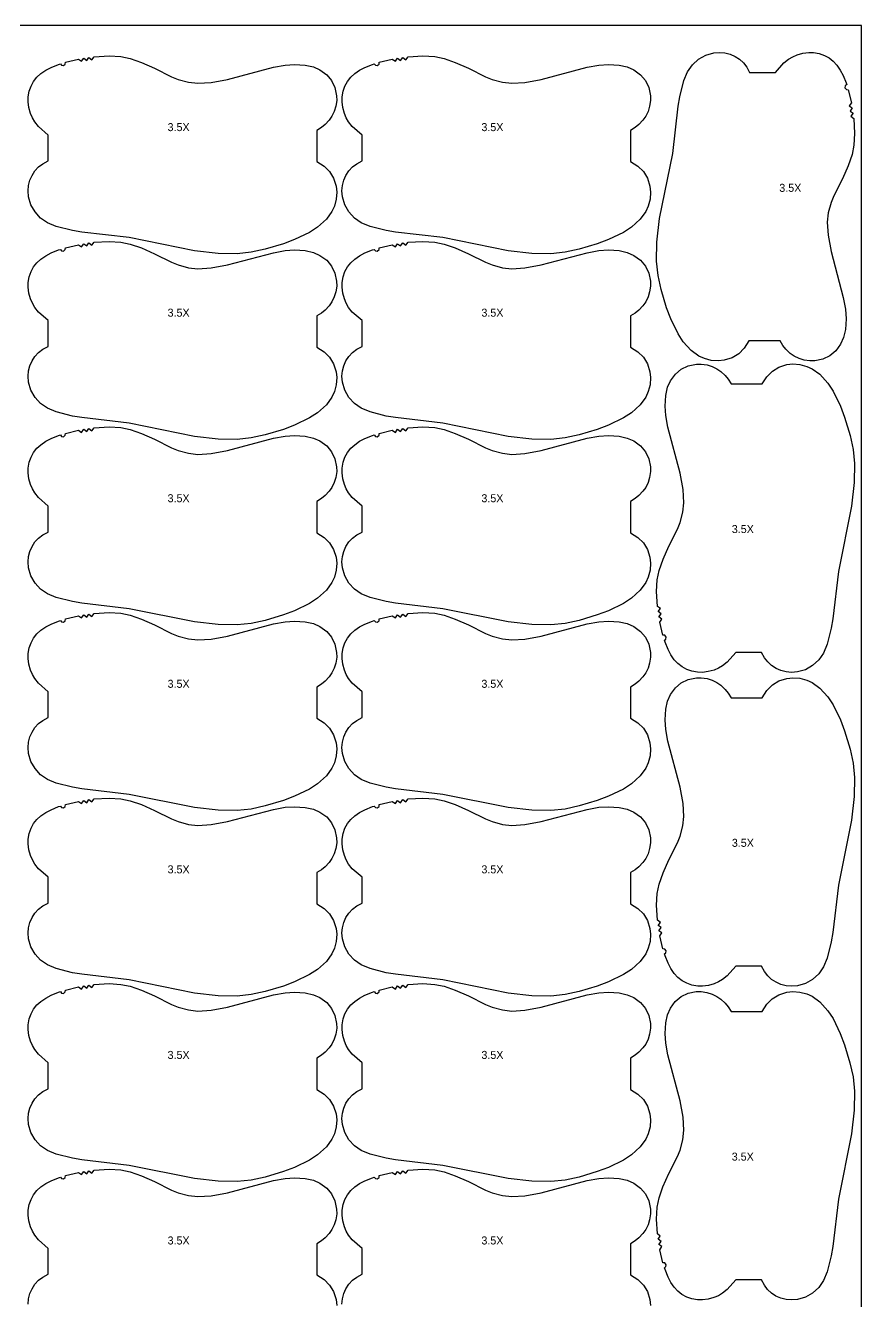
# Model space of a CAD drawing. Extents: x 0 to 1100, y -23 to 2000.
# Drawn here: x 473 to 1100, y 1043 to 2000 of the extents above; entities that cross this region are included whole.
import ezdxf

# ---------------------------------------------------------------- set-up
doc = ezdxf.new("R2010")
doc.units = 0
for name, color, linetype in [('BORDER', 7, 'CONTINUOUS'), ('SIZE_3_5', 9, 'CONTINUOUS'), ('TEXT_LABELS', 7, 'CONTINUOUS')]:
    doc.layers.add(name, color=color, linetype=linetype)

msp = doc.modelspace()

# ---------------------------------------------------------------- linework, layer by layer
at = {"layer": 'BORDER', "color": 7, "linetype": 'CONTINUOUS'}
msp.add_lwpolyline([(0, 0), (1100, 0), (1100, 2000), (0, 2000)], close=True, dxfattribs=at)
at = {"layer": 'SIZE_3_5', "color": 9, "linetype": 'CONTINUOUS'}
for points in [[(499.5707, 1971.3028), (500.4447, 1970.1963), (501.8316, 1969.9415), (503.2931, 1971.073), (503.3937, 1972.4794), (513.1159, 1974.8055), (515.4285, 1973.1986), (517.0551, 1975.4983), (519.3214, 1973.8209), (521.0129, 1976.0783), (523.2471, 1974.3543), (524.9815, 1976.5782), (536.0671, 1977.2432), (544.969, 1976.7342), (551.9532, 1975.3028), (560.3694, 1972.3473), (570.1773, 1968.0601), (582.8936, 1961.5769), (587.8657, 1959.5984), (595.6124, 1957.5088), (602.6981, 1956.7103), (612.4793, 1957.3544), (624.7653, 1959.5901), (659.2449, 1968.7867), (668.0288, 1970.3351), (675.1456, 1970.8172), (683.1557, 1970.3208), (689.235, 1968.9341), (694.1348, 1966.8001), (699.1788, 1963.1428), (702.8828, 1958.6999), (705.3911, 1953.4881), (706.6332, 1947.3841), (706.665, 1943.8176), (706.0353, 1939.4046), (704.8366, 1935.5789), (703.0544, 1931.9864), (701.0345, 1929.0457), (698.0119, 1925.7712), (695.2482, 1923.5156), (691.7095, 1921.3396), (691.7095, 1897.9894), (697.1851, 1894.4754), (701.3042, 1890.4218), (704.3496, 1885.4982), (706.2618, 1879.5699), (706.7089, 1875.1381), (706.2948, 1869.8081), (704.9319, 1864.6362), (703.1145, 1860.5647), (698.9628, 1854.7867), (692.3376, 1848.8261), (686.391, 1844.89), (675.1373, 1839.4752), (666.8032, 1836.3013), (653.1366, 1832.1891), (642.6729, 1829.9343), (632.0326, 1828.82), (617.7646, 1829.0585), (600.038, 1831.0468), (551.0651, 1840.9262), (515.6261, 1845.1015), (508.5863, 1846.2705), (496.4897, 1849.3705), (489.9142, 1852.109), (484.7958, 1855.6696), (480.5687, 1860.2501), (477.4771, 1865.661), (475.7677, 1871.6506), (475.434, 1876.0959), (475.7784, 1880.0914), (476.7523, 1883.9823), (478.3528, 1887.6585), (480.555, 1891.0099), (483.2929, 1893.9388), (486.4782, 1896.3764), (490.434, 1898.4868), (490.434, 1917.8706), (483.1806, 1924.2925), (480.4175, 1927.7874), (478.616, 1930.8609), (477.2116, 1934.1419), (476.0122, 1938.437), (475.4619, 1942.8594), (475.5231, 1946.4258), (476.2761, 1950.8147), (477.6088, 1954.5978), (479.5314, 1958.1211), (482.0018, 1961.2786), (484.9584, 1963.9812), (488.6479, 1966.492), (492.5913, 1968.5735), (498.2176, 1970.8432)], [(734.7877, 1971.3028), (735.6617, 1970.1963), (737.0486, 1969.9415), (738.5101, 1971.073), (738.6107, 1972.4794), (748.3329, 1974.8055), (750.6455, 1973.1986), (752.2721, 1975.4983), (754.5384, 1973.8209), (756.2299, 1976.0783), (758.4641, 1974.3543), (760.1985, 1976.5782), (771.2841, 1977.2432), (780.186, 1976.7342), (787.1702, 1975.3028), (795.5864, 1972.3473), (805.3943, 1968.0601), (818.1106, 1961.5769), (823.0827, 1959.5984), (830.8294, 1957.5088), (837.9151, 1956.7103), (847.6963, 1957.3544), (859.9823, 1959.5901), (894.4619, 1968.7867), (903.2458, 1970.3351), (910.3626, 1970.8172), (918.3727, 1970.3208), (924.452, 1968.9341), (929.3518, 1966.8001), (934.3958, 1963.1428), (938.0998, 1958.6999), (940.6081, 1953.4881), (941.8502, 1947.3841), (941.882, 1943.8176), (941.2523, 1939.4046), (940.0536, 1935.5789), (938.2714, 1931.9864), (936.2515, 1929.0457), (933.2289, 1925.7712), (930.4652, 1923.5156), (926.9265, 1921.3396), (926.9265, 1897.9894), (932.4021, 1894.4754), (936.5212, 1890.4218), (939.5666, 1885.4982), (941.4788, 1879.5699), (941.9259, 1875.1381), (941.5118, 1869.8081), (940.1489, 1864.6362), (938.3315, 1860.5647), (934.1798, 1854.7867), (927.5546, 1848.8261), (921.608, 1844.89), (910.3543, 1839.4752), (902.0202, 1836.3013), (888.3536, 1832.1891), (877.8899, 1829.9343), (867.2496, 1828.82), (852.9816, 1829.0585), (835.255, 1831.0468), (786.2821, 1840.9262), (750.8431, 1845.1015), (743.8033, 1846.2705), (731.7067, 1849.3705), (725.1312, 1852.109), (720.0128, 1855.6696), (715.7857, 1860.2501), (712.6941, 1865.661), (710.9847, 1871.6506), (710.651, 1876.0959), (710.9954, 1880.0914), (711.9693, 1883.9823), (713.5698, 1887.6585), (715.772, 1891.0099), (718.5099, 1893.9388), (721.6952, 1896.3764), (725.651, 1898.4868), (725.651, 1917.8706), (718.3976, 1924.2925), (715.6345, 1927.7874), (713.833, 1930.8609), (712.4286, 1934.1419), (711.2292, 1938.437), (710.6789, 1942.8594), (710.7401, 1946.4258), (711.4931, 1950.8147), (712.8258, 1954.5978), (714.7484, 1958.1211), (717.2188, 1961.2786), (720.1754, 1963.9812), (723.8649, 1966.492), (727.8083, 1968.5735), (733.4346, 1970.8432)], [(1088.9068, 1955.6522), (1087.8003, 1954.7782), (1087.5455, 1953.3913), (1088.677, 1951.9298), (1090.0834, 1951.8292), (1092.4095, 1942.107), (1090.8026, 1939.7944), (1093.1023, 1938.1678), (1091.4249, 1935.9015), (1093.6823, 1934.21), (1091.9583, 1931.9758), (1094.1822, 1930.2414), (1094.8472, 1919.1558), (1094.3382, 1910.2539), (1092.9068, 1903.2697), (1089.9513, 1894.8535), (1085.6641, 1885.0456), (1079.1809, 1872.3293), (1077.2024, 1867.3572), (1075.1128, 1859.6105), (1074.3143, 1852.5248), (1074.9584, 1842.7436), (1077.1941, 1830.4576), (1086.3907, 1795.978), (1087.9391, 1787.1941), (1088.4212, 1780.0773), (1087.9248, 1772.0672), (1086.5381, 1765.9879), (1084.4041, 1761.0881), (1080.7468, 1756.0441), (1076.3039, 1752.3401), (1071.0921, 1749.8318), (1064.9881, 1748.5897), (1061.4216, 1748.5579), (1057.0086, 1749.1876), (1053.1829, 1750.3863), (1049.5904, 1752.1685), (1046.6497, 1754.1884), (1043.3752, 1757.211), (1041.1196, 1759.9747), (1038.9436, 1763.5134), (1015.5934, 1763.5134), (1012.0794, 1758.0378), (1008.0258, 1753.9187), (1003.1022, 1750.8733), (997.1739, 1748.9611), (992.7421, 1748.514), (987.4121, 1748.9281), (982.2402, 1750.291), (978.1687, 1752.1084), (972.3907, 1756.2601), (966.4301, 1762.8853), (962.494, 1768.8319), (957.0792, 1780.0856), (953.9053, 1788.4197), (949.7931, 1802.0863), (947.5383, 1812.55), (946.424, 1823.1903), (946.6625, 1837.4583), (948.6508, 1855.1849), (958.5302, 1904.1578), (962.7055, 1939.5968), (963.8745, 1946.6366), (966.9745, 1958.7332), (969.713, 1965.3087), (973.2736, 1970.4271), (977.8541, 1974.6542), (983.265, 1977.7458), (989.2546, 1979.4552), (993.6999, 1979.7889), (997.6954, 1979.4445), (1001.5863, 1978.4706), (1005.2625, 1976.8701), (1008.6139, 1974.6679), (1011.5428, 1971.93), (1013.9804, 1968.7447), (1016.0908, 1964.7889), (1035.4746, 1964.7889), (1041.8965, 1972.0423), (1045.3914, 1974.8054), (1048.4649, 1976.6069), (1051.7459, 1978.0113), (1056.041, 1979.2107), (1060.4634, 1979.761), (1064.0298, 1979.6998), (1068.4187, 1978.9468), (1072.2018, 1977.6141), (1075.7251, 1975.6915), (1078.8826, 1973.2211), (1081.5852, 1970.2645), (1084.096, 1966.575), (1086.1775, 1962.6316), (1088.4472, 1957.0053)], [(499.5707, 1832.1628), (500.4447, 1831.0563), (501.8316, 1830.8015), (503.2931, 1831.933), (503.3937, 1833.3394), (513.1159, 1835.6655), (515.4285, 1834.0586), (517.0551, 1836.3583), (519.3214, 1834.6809), (521.0129, 1836.9383), (523.2471, 1835.2143), (524.9815, 1837.4382), (536.0671, 1838.1032), (544.969, 1837.5942), (551.9532, 1836.1628), (560.3694, 1833.2073), (570.1773, 1828.9201), (582.8936, 1822.4369), (587.8657, 1820.4584), (595.6124, 1818.3688), (602.6981, 1817.5703), (612.4793, 1818.2144), (624.7653, 1820.4501), (659.2449, 1829.6467), (668.0288, 1831.1951), (675.1456, 1831.6772), (683.1557, 1831.1808), (689.235, 1829.7941), (694.1348, 1827.6601), (699.1788, 1824.0028), (702.8828, 1819.5599), (705.3911, 1814.3481), (706.6332, 1808.2441), (706.665, 1804.6776), (706.0353, 1800.2646), (704.8366, 1796.4389), (703.0544, 1792.8464), (701.0345, 1789.9057), (698.0119, 1786.6312), (695.2482, 1784.3756), (691.7095, 1782.1996), (691.7095, 1758.8494), (697.1851, 1755.3354), (701.3042, 1751.2818), (704.3496, 1746.3582), (706.2618, 1740.4299), (706.7089, 1735.9981), (706.2948, 1730.6681), (704.9319, 1725.4962), (703.1145, 1721.4247), (698.9628, 1715.6467), (692.3376, 1709.6861), (686.391, 1705.75), (675.1373, 1700.3352), (666.8032, 1697.1613), (653.1366, 1693.0491), (642.6729, 1690.7943), (632.0326, 1689.68), (617.7646, 1689.9185), (600.038, 1691.9068), (551.0651, 1701.7862), (515.6261, 1705.9615), (508.5863, 1707.1305), (496.4897, 1710.2305), (489.9142, 1712.969), (484.7958, 1716.5296), (480.5687, 1721.1101), (477.4771, 1726.521), (475.7677, 1732.5106), (475.434, 1736.9559), (475.7784, 1740.9514), (476.7523, 1744.8423), (478.3528, 1748.5185), (480.555, 1751.8699), (483.2929, 1754.7988), (486.4782, 1757.2364), (490.434, 1759.3468), (490.434, 1778.7306), (483.1806, 1785.1525), (480.4175, 1788.6474), (478.616, 1791.7209), (477.2116, 1795.0019), (476.0122, 1799.297), (475.4619, 1803.7194), (475.5231, 1807.2858), (476.2761, 1811.6747), (477.6088, 1815.4578), (479.5314, 1818.9811), (482.0018, 1822.1386), (484.9584, 1824.8412), (488.6479, 1827.352), (492.5913, 1829.4335), (498.2176, 1831.7032)], [(734.7877, 1832.1628), (735.6617, 1831.0563), (737.0486, 1830.8015), (738.5101, 1831.933), (738.6107, 1833.3394), (748.3329, 1835.6655), (750.6455, 1834.0586), (752.2721, 1836.3583), (754.5384, 1834.6809), (756.2299, 1836.9383), (758.4641, 1835.2143), (760.1985, 1837.4382), (771.2841, 1838.1032), (780.186, 1837.5942), (787.1702, 1836.1628), (795.5864, 1833.2073), (805.3943, 1828.9201), (818.1106, 1822.4369), (823.0827, 1820.4584), (830.8294, 1818.3688), (837.9151, 1817.5703), (847.6963, 1818.2144), (859.9823, 1820.4501), (894.4619, 1829.6467), (903.2458, 1831.1951), (910.3626, 1831.6772), (918.3727, 1831.1808), (924.452, 1829.7941), (929.3518, 1827.6601), (934.3958, 1824.0028), (938.0998, 1819.5599), (940.6081, 1814.3481), (941.8502, 1808.2441), (941.882, 1804.6776), (941.2523, 1800.2646), (940.0536, 1796.4389), (938.2714, 1792.8464), (936.2515, 1789.9057), (933.2289, 1786.6312), (930.4652, 1784.3756), (926.9265, 1782.1996), (926.9265, 1758.8494), (932.4021, 1755.3354), (936.5212, 1751.2818), (939.5666, 1746.3582), (941.4788, 1740.4299), (941.9259, 1735.9981), (941.5118, 1730.6681), (940.1489, 1725.4962), (938.3315, 1721.4247), (934.1798, 1715.6467), (927.5546, 1709.6861), (921.608, 1705.75), (910.3543, 1700.3352), (902.0202, 1697.1613), (888.3536, 1693.0491), (877.8899, 1690.7943), (867.2496, 1689.68), (852.9816, 1689.9185), (835.255, 1691.9068), (786.2821, 1701.7862), (750.8431, 1705.9615), (743.8033, 1707.1305), (731.7067, 1710.2305), (725.1312, 1712.969), (720.0128, 1716.5296), (715.7857, 1721.1101), (712.6941, 1726.521), (710.9847, 1732.5106), (710.651, 1736.9559), (710.9954, 1740.9514), (711.9693, 1744.8423), (713.5698, 1748.5185), (715.772, 1751.8699), (718.5099, 1754.7988), (721.6952, 1757.2364), (725.651, 1759.3468), (725.651, 1778.7306), (718.3976, 1785.1525), (715.6345, 1788.6474), (713.833, 1791.7209), (712.4286, 1795.0019), (711.2292, 1799.297), (710.6789, 1803.7194), (710.7401, 1807.2858), (711.4931, 1811.6747), (712.8258, 1815.4578), (714.7484, 1818.9811), (717.2188, 1822.1386), (720.1754, 1824.8412), (723.8649, 1827.352), (727.8083, 1829.4335), (733.4346, 1831.7032)], [(952.3344, 1539.0697), (953.4409, 1539.9437), (953.6957, 1541.3306), (952.5642, 1542.7921), (951.1578, 1542.8927), (948.8317, 1552.6149), (950.4386, 1554.9275), (948.1389, 1556.5541), (949.8163, 1558.8204), (947.5589, 1560.5119), (949.2829, 1562.7461), (947.059, 1564.4805), (946.394, 1575.5661), (946.903, 1584.468), (948.3344, 1591.4522), (951.2899, 1599.8684), (955.5771, 1609.6763), (962.0603, 1622.3926), (964.0388, 1627.3647), (966.1284, 1635.1114), (966.9269, 1642.1971), (966.2828, 1651.9783), (964.0471, 1664.2643), (954.8505, 1698.7439), (953.3021, 1707.5278), (952.82, 1714.6446), (953.3164, 1722.6547), (954.7031, 1728.734), (956.8371, 1733.6338), (960.4944, 1738.6778), (964.9373, 1742.3818), (970.1491, 1744.8901), (976.2531, 1746.1322), (979.8196, 1746.164), (984.2326, 1745.5343), (988.0583, 1744.3356), (991.6508, 1742.5534), (994.5915, 1740.5335), (997.866, 1737.5109), (1000.1216, 1734.7472), (1002.2976, 1731.2085), (1025.6478, 1731.2085), (1029.1618, 1736.6841), (1033.2154, 1740.8032), (1038.139, 1743.8486), (1044.0673, 1745.7608), (1048.4991, 1746.2079), (1053.8291, 1745.7938), (1059.001, 1744.4309), (1063.0725, 1742.6135), (1068.8505, 1738.4618), (1074.8111, 1731.8366), (1078.7472, 1725.89), (1084.162, 1714.6363), (1087.3359, 1706.3022), (1091.4481, 1692.6356), (1093.7029, 1682.1719), (1094.8172, 1671.5316), (1094.5787, 1657.2636), (1092.5904, 1639.537), (1082.711, 1590.5641), (1078.5357, 1555.1251), (1077.3667, 1548.0853), (1074.2667, 1535.9887), (1071.5282, 1529.4132), (1067.9676, 1524.2948), (1063.3871, 1520.0677), (1057.9762, 1516.9761), (1051.9866, 1515.2667), (1047.5413, 1514.933), (1043.5458, 1515.2774), (1039.6549, 1516.2513), (1035.9787, 1517.8518), (1032.6273, 1520.054), (1029.6984, 1522.7919), (1027.2608, 1525.9772), (1025.1504, 1529.933), (1005.7666, 1529.933), (999.3447, 1522.6796), (995.8498, 1519.9165), (992.7763, 1518.115), (989.4953, 1516.7106), (985.2002, 1515.5112), (980.7778, 1514.9609), (977.2114, 1515.0221), (972.8225, 1515.7751), (969.0394, 1517.1078), (965.5161, 1519.0304), (962.3586, 1521.5008), (959.656, 1524.4574), (957.1452, 1528.1469), (955.0637, 1532.0903), (952.794, 1537.7166)], [(499.5707, 1693.0228), (500.4447, 1691.9163), (501.8316, 1691.6615), (503.2931, 1692.793), (503.3937, 1694.1994), (513.1159, 1696.5255), (515.4285, 1694.9186), (517.0551, 1697.2183), (519.3214, 1695.5409), (521.0129, 1697.7983), (523.2471, 1696.0743), (524.9815, 1698.2982), (536.0671, 1698.9632), (544.969, 1698.4542), (551.9532, 1697.0228), (560.3694, 1694.0673), (570.1773, 1689.7801), (582.8936, 1683.2969), (587.8657, 1681.3184), (595.6124, 1679.2288), (602.6981, 1678.4303), (612.4793, 1679.0744), (624.7653, 1681.3101), (659.2449, 1690.5067), (668.0288, 1692.0551), (675.1456, 1692.5372), (683.1557, 1692.0408), (689.235, 1690.6541), (694.1348, 1688.5201), (699.1788, 1684.8628), (702.8828, 1680.4199), (705.3911, 1675.2081), (706.6332, 1669.1041), (706.665, 1665.5376), (706.0353, 1661.1246), (704.8366, 1657.2989), (703.0544, 1653.7064), (701.0345, 1650.7657), (698.0119, 1647.4912), (695.2482, 1645.2356), (691.7095, 1643.0596), (691.7095, 1619.7094), (697.1851, 1616.1954), (701.3042, 1612.1418), (704.3496, 1607.2182), (706.2618, 1601.2899), (706.7089, 1596.8581), (706.2948, 1591.5281), (704.9319, 1586.3562), (703.1145, 1582.2847), (698.9628, 1576.5067), (692.3376, 1570.5461), (686.391, 1566.61), (675.1373, 1561.1952), (666.8032, 1558.0213), (653.1366, 1553.9091), (642.6729, 1551.6543), (632.0326, 1550.54), (617.7646, 1550.7785), (600.038, 1552.7668), (551.0651, 1562.6462), (515.6261, 1566.8215), (508.5863, 1567.9905), (496.4897, 1571.0905), (489.9142, 1573.829), (484.7958, 1577.3896), (480.5687, 1581.9701), (477.4771, 1587.381), (475.7677, 1593.3706), (475.434, 1597.8159), (475.7784, 1601.8114), (476.7523, 1605.7023), (478.3528, 1609.3785), (480.555, 1612.7299), (483.2929, 1615.6588), (486.4782, 1618.0964), (490.434, 1620.2068), (490.434, 1639.5906), (483.1806, 1646.0125), (480.4175, 1649.5074), (478.616, 1652.5809), (477.2116, 1655.8619), (476.0122, 1660.157), (475.4619, 1664.5794), (475.5231, 1668.1458), (476.2761, 1672.5347), (477.6088, 1676.3178), (479.5314, 1679.8411), (482.0018, 1682.9986), (484.9584, 1685.7012), (488.6479, 1688.212), (492.5913, 1690.2935), (498.2176, 1692.5632)], [(734.7877, 1693.0228), (735.6617, 1691.9163), (737.0486, 1691.6615), (738.5101, 1692.793), (738.6107, 1694.1994), (748.3329, 1696.5255), (750.6455, 1694.9186), (752.2721, 1697.2183), (754.5384, 1695.5409), (756.2299, 1697.7983), (758.4641, 1696.0743), (760.1985, 1698.2982), (771.2841, 1698.9632), (780.186, 1698.4542), (787.1702, 1697.0228), (795.5864, 1694.0673), (805.3943, 1689.7801), (818.1106, 1683.2969), (823.0827, 1681.3184), (830.8294, 1679.2288), (837.9151, 1678.4303), (847.6963, 1679.0744), (859.9823, 1681.3101), (894.4619, 1690.5067), (903.2458, 1692.0551), (910.3626, 1692.5372), (918.3727, 1692.0408), (924.452, 1690.6541), (929.3518, 1688.5201), (934.3958, 1684.8628), (938.0998, 1680.4199), (940.6081, 1675.2081), (941.8502, 1669.1041), (941.882, 1665.5376), (941.2523, 1661.1246), (940.0536, 1657.2989), (938.2714, 1653.7064), (936.2515, 1650.7657), (933.2289, 1647.4912), (930.4652, 1645.2356), (926.9265, 1643.0596), (926.9265, 1619.7094), (932.4021, 1616.1954), (936.5212, 1612.1418), (939.5666, 1607.2182), (941.4788, 1601.2899), (941.9259, 1596.8581), (941.5118, 1591.5281), (940.1489, 1586.3562), (938.3315, 1582.2847), (934.1798, 1576.5067), (927.5546, 1570.5461), (921.608, 1566.61), (910.3543, 1561.1952), (902.0202, 1558.0213), (888.3536, 1553.9091), (877.8899, 1551.6543), (867.2496, 1550.54), (852.9816, 1550.7785), (835.255, 1552.7668), (786.2821, 1562.6462), (750.8431, 1566.8215), (743.8033, 1567.9905), (731.7067, 1571.0905), (725.1312, 1573.829), (720.0128, 1577.3896), (715.7857, 1581.9701), (712.6941, 1587.381), (710.9847, 1593.3706), (710.651, 1597.8159), (710.9954, 1601.8114), (711.9693, 1605.7023), (713.5698, 1609.3785), (715.772, 1612.7299), (718.5099, 1615.6588), (721.6952, 1618.0964), (725.651, 1620.2068), (725.651, 1639.5906), (718.3976, 1646.0125), (715.6345, 1649.5074), (713.833, 1652.5809), (712.4286, 1655.8619), (711.2292, 1660.157), (710.6789, 1664.5794), (710.7401, 1668.1458), (711.4931, 1672.5347), (712.8258, 1676.3178), (714.7484, 1679.8411), (717.2188, 1682.9986), (720.1754, 1685.7012), (723.8649, 1688.212), (727.8083, 1690.2935), (733.4346, 1692.5632)], [(499.5707, 1553.8828), (500.4447, 1552.7763), (501.8316, 1552.5215), (503.2931, 1553.653), (503.3937, 1555.0594), (513.1159, 1557.3855), (515.4285, 1555.7786), (517.0551, 1558.0783), (519.3214, 1556.4009), (521.0129, 1558.6583), (523.2471, 1556.9343), (524.9815, 1559.1582), (536.0671, 1559.8232), (544.969, 1559.3142), (551.9532, 1557.8828), (560.3694, 1554.9273), (570.1773, 1550.6401), (582.8936, 1544.1569), (587.8657, 1542.1784), (595.6124, 1540.0888), (602.6981, 1539.2903), (612.4793, 1539.9344), (624.7653, 1542.1701), (659.2449, 1551.3667), (668.0288, 1552.9151), (675.1456, 1553.3972), (683.1557, 1552.9008), (689.235, 1551.5141), (694.1348, 1549.3801), (699.1788, 1545.7228), (702.8828, 1541.2799), (705.3911, 1536.0681), (706.6332, 1529.9641), (706.665, 1526.3976), (706.0353, 1521.9846), (704.8366, 1518.1589), (703.0544, 1514.5664), (701.0345, 1511.6257), (698.0119, 1508.3512), (695.2482, 1506.0956), (691.7095, 1503.9196), (691.7095, 1480.5694), (697.1851, 1477.0554), (701.3042, 1473.0018), (704.3496, 1468.0782), (706.2618, 1462.1499), (706.7089, 1457.7181), (706.2948, 1452.3881), (704.9319, 1447.2162), (703.1145, 1443.1447), (698.9628, 1437.3667), (692.3376, 1431.4061), (686.391, 1427.47), (675.1373, 1422.0552), (666.8032, 1418.8813), (653.1366, 1414.7691), (642.6729, 1412.5143), (632.0326, 1411.4), (617.7646, 1411.6385), (600.038, 1413.6268), (551.0651, 1423.5062), (515.6261, 1427.6815), (508.5863, 1428.8505), (496.4897, 1431.9505), (489.9142, 1434.689), (484.7958, 1438.2496), (480.5687, 1442.8301), (477.4771, 1448.241), (475.7677, 1454.2306), (475.434, 1458.6759), (475.7784, 1462.6714), (476.7523, 1466.5623), (478.3528, 1470.2385), (480.555, 1473.5899), (483.2929, 1476.5188), (486.4782, 1478.9564), (490.434, 1481.0668), (490.434, 1500.4506), (483.1806, 1506.8725), (480.4175, 1510.3674), (478.616, 1513.4409), (477.2116, 1516.7219), (476.0122, 1521.017), (475.4619, 1525.4394), (475.5231, 1529.0058), (476.2761, 1533.3947), (477.6088, 1537.1778), (479.5314, 1540.7011), (482.0018, 1543.8586), (484.9584, 1546.5612), (488.6479, 1549.072), (492.5913, 1551.1535), (498.2176, 1553.4232)], [(734.7877, 1553.8828), (735.6617, 1552.7763), (737.0486, 1552.5215), (738.5101, 1553.653), (738.6107, 1555.0594), (748.3329, 1557.3855), (750.6455, 1555.7786), (752.2721, 1558.0783), (754.5384, 1556.4009), (756.2299, 1558.6583), (758.4641, 1556.9343), (760.1985, 1559.1582), (771.2841, 1559.8232), (780.186, 1559.3142), (787.1702, 1557.8828), (795.5864, 1554.9273), (805.3943, 1550.6401), (818.1106, 1544.1569), (823.0827, 1542.1784), (830.8294, 1540.0888), (837.9151, 1539.2903), (847.6963, 1539.9344), (859.9823, 1542.1701), (894.4619, 1551.3667), (903.2458, 1552.9151), (910.3626, 1553.3972), (918.3727, 1552.9008), (924.452, 1551.5141), (929.3518, 1549.3801), (934.3958, 1545.7228), (938.0998, 1541.2799), (940.6081, 1536.0681), (941.8502, 1529.9641), (941.882, 1526.3976), (941.2523, 1521.9846), (940.0536, 1518.1589), (938.2714, 1514.5664), (936.2515, 1511.6257), (933.2289, 1508.3512), (930.4652, 1506.0956), (926.9265, 1503.9196), (926.9265, 1480.5694), (932.4021, 1477.0554), (936.5212, 1473.0018), (939.5666, 1468.0782), (941.4788, 1462.1499), (941.9259, 1457.7181), (941.5118, 1452.3881), (940.1489, 1447.2162), (938.3315, 1443.1447), (934.1798, 1437.3667), (927.5546, 1431.4061), (921.608, 1427.47), (910.3543, 1422.0552), (902.0202, 1418.8813), (888.3536, 1414.7691), (877.8899, 1412.5143), (867.2496, 1411.4), (852.9816, 1411.6385), (835.255, 1413.6268), (786.2821, 1423.5062), (750.8431, 1427.6815), (743.8033, 1428.8505), (731.7067, 1431.9505), (725.1312, 1434.689), (720.0128, 1438.2496), (715.7857, 1442.8301), (712.6941, 1448.241), (710.9847, 1454.2306), (710.651, 1458.6759), (710.9954, 1462.6714), (711.9693, 1466.5623), (713.5698, 1470.2385), (715.772, 1473.5899), (718.5099, 1476.5188), (721.6952, 1478.9564), (725.651, 1481.0668), (725.651, 1500.4506), (718.3976, 1506.8725), (715.6345, 1510.3674), (713.833, 1513.4409), (712.4286, 1516.7219), (711.2292, 1521.017), (710.6789, 1525.4394), (710.7401, 1529.0058), (711.4931, 1533.3947), (712.8258, 1537.1778), (714.7484, 1540.7011), (717.2188, 1543.8586), (720.1754, 1546.5612), (723.8649, 1549.072), (727.8083, 1551.1535), (733.4346, 1553.4232)], [(952.3634, 1303.7927), (953.4699, 1304.6667), (953.7247, 1306.0536), (952.5932, 1307.5151), (951.1868, 1307.6157), (948.8607, 1317.3379), (950.4676, 1319.6505), (948.1679, 1321.2771), (949.8453, 1323.5434), (947.5879, 1325.2349), (949.3119, 1327.4691), (947.088, 1329.2035), (946.423, 1340.2891), (946.932, 1349.191), (948.3634, 1356.1752), (951.3189, 1364.5914), (955.6061, 1374.3993), (962.0893, 1387.1156), (964.0678, 1392.0877), (966.1574, 1399.8344), (966.9559, 1406.9201), (966.3118, 1416.7013), (964.0761, 1428.9873), (954.8795, 1463.4669), (953.3311, 1472.2508), (952.849, 1479.3676), (953.3454, 1487.3777), (954.7321, 1493.457), (956.8661, 1498.3568), (960.5234, 1503.4008), (964.9663, 1507.1048), (970.1781, 1509.6131), (976.2821, 1510.8552), (979.8486, 1510.887), (984.2616, 1510.2573), (988.0873, 1509.0586), (991.6798, 1507.2764), (994.6205, 1505.2565), (997.895, 1502.2339), (1000.1506, 1499.4702), (1002.3266, 1495.9315), (1025.6768, 1495.9315), (1029.1908, 1501.4071), (1033.2444, 1505.5262), (1038.168, 1508.5716), (1044.0963, 1510.4838), (1048.5281, 1510.9309), (1053.8581, 1510.5168), (1059.03, 1509.1539), (1063.1015, 1507.3365), (1068.8795, 1503.1848), (1074.8401, 1496.5596), (1078.7762, 1490.613), (1084.191, 1479.3593), (1087.3649, 1471.0252), (1091.4771, 1457.3586), (1093.7319, 1446.8949), (1094.8462, 1436.2546), (1094.6077, 1421.9866), (1092.6194, 1404.26), (1082.74, 1355.2871), (1078.5647, 1319.8481), (1077.3957, 1312.8083), (1074.2957, 1300.7117), (1071.5572, 1294.1362), (1067.9966, 1289.0178), (1063.4161, 1284.7907), (1058.0052, 1281.6991), (1052.0156, 1279.9897), (1047.5703, 1279.656), (1043.5748, 1280.0004), (1039.6839, 1280.9743), (1036.0077, 1282.5748), (1032.6563, 1284.777), (1029.7274, 1287.5149), (1027.2898, 1290.7002), (1025.1794, 1294.656), (1005.7956, 1294.656), (999.3737, 1287.4026), (995.8788, 1284.6395), (992.8053, 1282.838), (989.5243, 1281.4336), (985.2292, 1280.2342), (980.8068, 1279.6839), (977.2404, 1279.7451), (972.8515, 1280.4981), (969.0684, 1281.8308), (965.5451, 1283.7534), (962.3876, 1286.2238), (959.685, 1289.1804), (957.1742, 1292.8699), (955.0927, 1296.8133), (952.823, 1302.4396)], [(499.5707, 1414.7428), (500.4447, 1413.6363), (501.8316, 1413.3815), (503.2931, 1414.513), (503.3937, 1415.9194), (513.1159, 1418.2455), (515.4285, 1416.6386), (517.0551, 1418.9383), (519.3214, 1417.2609), (521.0129, 1419.5183), (523.2471, 1417.7943), (524.9815, 1420.0182), (536.0671, 1420.6832), (544.969, 1420.1742), (551.9532, 1418.7428), (560.3694, 1415.7873), (570.1773, 1411.5001), (582.8936, 1405.0169), (587.8657, 1403.0384), (595.6124, 1400.9488), (602.6981, 1400.1503), (612.4793, 1400.7944), (624.7653, 1403.0301), (659.2449, 1412.2267), (668.0288, 1413.7751), (675.1456, 1414.2572), (683.1557, 1413.7608), (689.235, 1412.3741), (694.1348, 1410.2401), (699.1788, 1406.5828), (702.8828, 1402.1399), (705.3911, 1396.9281), (706.6332, 1390.8241), (706.665, 1387.2576), (706.0353, 1382.8446), (704.8366, 1379.0189), (703.0544, 1375.4264), (701.0345, 1372.4857), (698.0119, 1369.2112), (695.2482, 1366.9556), (691.7095, 1364.7796), (691.7095, 1341.4294), (697.1851, 1337.9154), (701.3042, 1333.8618), (704.3496, 1328.9382), (706.2618, 1323.0099), (706.7089, 1318.5781), (706.2948, 1313.2481), (704.9319, 1308.0762), (703.1145, 1304.0047), (698.9628, 1298.2267), (692.3376, 1292.2661), (686.391, 1288.33), (675.1373, 1282.9152), (666.8032, 1279.7413), (653.1366, 1275.6291), (642.6729, 1273.3743), (632.0326, 1272.26), (617.7646, 1272.4985), (600.038, 1274.4868), (551.0651, 1284.3662), (515.6261, 1288.5415), (508.5863, 1289.7105), (496.4897, 1292.8105), (489.9142, 1295.549), (484.7958, 1299.1096), (480.5687, 1303.6901), (477.4771, 1309.101), (475.7677, 1315.0906), (475.434, 1319.5359), (475.7784, 1323.5314), (476.7523, 1327.4223), (478.3528, 1331.0985), (480.555, 1334.4499), (483.2929, 1337.3788), (486.4782, 1339.8164), (490.434, 1341.9268), (490.434, 1361.3106), (483.1806, 1367.7325), (480.4175, 1371.2274), (478.616, 1374.3009), (477.2116, 1377.5819), (476.0122, 1381.877), (475.4619, 1386.2994), (475.5231, 1389.8658), (476.2761, 1394.2547), (477.6088, 1398.0378), (479.5314, 1401.5611), (482.0018, 1404.7186), (484.9584, 1407.4212), (488.6479, 1409.932), (492.5913, 1412.0135), (498.2176, 1414.2832)], [(734.7877, 1414.7428), (735.6617, 1413.6363), (737.0486, 1413.3815), (738.5101, 1414.513), (738.6107, 1415.9194), (748.3329, 1418.2455), (750.6455, 1416.6386), (752.2721, 1418.9383), (754.5384, 1417.2609), (756.2299, 1419.5183), (758.4641, 1417.7943), (760.1985, 1420.0182), (771.2841, 1420.6832), (780.186, 1420.1742), (787.1702, 1418.7428), (795.5864, 1415.7873), (805.3943, 1411.5001), (818.1106, 1405.0169), (823.0827, 1403.0384), (830.8294, 1400.9488), (837.9151, 1400.1503), (847.6963, 1400.7944), (859.9823, 1403.0301), (894.4619, 1412.2267), (903.2458, 1413.7751), (910.3626, 1414.2572), (918.3727, 1413.7608), (924.452, 1412.3741), (929.3518, 1410.2401), (934.3958, 1406.5828), (938.0998, 1402.1399), (940.6081, 1396.9281), (941.8502, 1390.8241), (941.882, 1387.2576), (941.2523, 1382.8446), (940.0536, 1379.0189), (938.2714, 1375.4264), (936.2515, 1372.4857), (933.2289, 1369.2112), (930.4652, 1366.9556), (926.9265, 1364.7796), (926.9265, 1341.4294), (932.4021, 1337.9154), (936.5212, 1333.8618), (939.5666, 1328.9382), (941.4788, 1323.0099), (941.9259, 1318.5781), (941.5118, 1313.2481), (940.1489, 1308.0762), (938.3315, 1304.0047), (934.1798, 1298.2267), (927.5546, 1292.2661), (921.608, 1288.33), (910.3543, 1282.9152), (902.0202, 1279.7413), (888.3536, 1275.6291), (877.8899, 1273.3743), (867.2496, 1272.26), (852.9816, 1272.4985), (835.255, 1274.4868), (786.2821, 1284.3662), (750.8431, 1288.5415), (743.8033, 1289.7105), (731.7067, 1292.8105), (725.1312, 1295.549), (720.0128, 1299.1096), (715.7857, 1303.6901), (712.6941, 1309.101), (710.9847, 1315.0906), (710.651, 1319.5359), (710.9954, 1323.5314), (711.9693, 1327.4223), (713.5698, 1331.0985), (715.772, 1334.4499), (718.5099, 1337.3788), (721.6952, 1339.8164), (725.651, 1341.9268), (725.651, 1361.3106), (718.3976, 1367.7325), (715.6345, 1371.2274), (713.833, 1374.3009), (712.4286, 1377.5819), (711.2292, 1381.877), (710.6789, 1386.2994), (710.7401, 1389.8658), (711.4931, 1394.2547), (712.8258, 1398.0378), (714.7484, 1401.5611), (717.2188, 1404.7186), (720.1754, 1407.4212), (723.8649, 1409.932), (727.8083, 1412.0135), (733.4346, 1414.2832)], [(499.5707, 1275.6028), (500.4447, 1274.4963), (501.8316, 1274.2415), (503.2931, 1275.373), (503.3937, 1276.7794), (513.1159, 1279.1055), (515.4285, 1277.4986), (517.0551, 1279.7983), (519.3214, 1278.1209), (521.0129, 1280.3783), (523.2471, 1278.6543), (524.9815, 1280.8782), (536.0671, 1281.5432), (544.969, 1281.0342), (551.9532, 1279.6028), (560.3694, 1276.6473), (570.1773, 1272.3601), (582.8936, 1265.8769), (587.8657, 1263.8984), (595.6124, 1261.8088), (602.6981, 1261.0103), (612.4793, 1261.6544), (624.7653, 1263.8901), (659.2449, 1273.0867), (668.0288, 1274.6351), (675.1456, 1275.1172), (683.1557, 1274.6208), (689.235, 1273.2341), (694.1348, 1271.1001), (699.1788, 1267.4428), (702.8828, 1262.9999), (705.3911, 1257.7881), (706.6332, 1251.6841), (706.665, 1248.1176), (706.0353, 1243.7046), (704.8366, 1239.8789), (703.0544, 1236.2864), (701.0345, 1233.3457), (698.0119, 1230.0712), (695.2482, 1227.8156), (691.7095, 1225.6396), (691.7095, 1202.2894), (697.1851, 1198.7754), (701.3042, 1194.7218), (704.3496, 1189.7982), (706.2618, 1183.8699), (706.7089, 1179.4381), (706.2948, 1174.1081), (704.9319, 1168.9362), (703.1145, 1164.8647), (698.9628, 1159.0867), (692.3376, 1153.1261), (686.391, 1149.19), (675.1373, 1143.7752), (666.8032, 1140.6013), (653.1366, 1136.4891), (642.6729, 1134.2343), (632.0326, 1133.12), (617.7646, 1133.3585), (600.038, 1135.3468), (551.0651, 1145.2262), (515.6261, 1149.4015), (508.5863, 1150.5705), (496.4897, 1153.6705), (489.9142, 1156.409), (484.7958, 1159.9696), (480.5687, 1164.5501), (477.4771, 1169.961), (475.7677, 1175.9506), (475.434, 1180.3959), (475.7784, 1184.3914), (476.7523, 1188.2823), (478.3528, 1191.9585), (480.555, 1195.3099), (483.2929, 1198.2388), (486.4782, 1200.6764), (490.434, 1202.7868), (490.434, 1222.1706), (483.1806, 1228.5925), (480.4175, 1232.0874), (478.616, 1235.1609), (477.2116, 1238.4419), (476.0122, 1242.737), (475.4619, 1247.1594), (475.5231, 1250.7258), (476.2761, 1255.1147), (477.6088, 1258.8978), (479.5314, 1262.4211), (482.0018, 1265.5786), (484.9584, 1268.2812), (488.6479, 1270.792), (492.5913, 1272.8735), (498.2176, 1275.1432)], [(734.7877, 1275.6028), (735.6617, 1274.4963), (737.0486, 1274.2415), (738.5101, 1275.373), (738.6107, 1276.7794), (748.3329, 1279.1055), (750.6455, 1277.4986), (752.2721, 1279.7983), (754.5384, 1278.1209), (756.2299, 1280.3783), (758.4641, 1278.6543), (760.1985, 1280.8782), (771.2841, 1281.5432), (780.186, 1281.0342), (787.1702, 1279.6028), (795.5864, 1276.6473), (805.3943, 1272.3601), (818.1106, 1265.8769), (823.0827, 1263.8984), (830.8294, 1261.8088), (837.9151, 1261.0103), (847.6963, 1261.6544), (859.9823, 1263.8901), (894.4619, 1273.0867), (903.2458, 1274.6351), (910.3626, 1275.1172), (918.3727, 1274.6208), (924.452, 1273.2341), (929.3518, 1271.1001), (934.3958, 1267.4428), (938.0998, 1262.9999), (940.6081, 1257.7881), (941.8502, 1251.6841), (941.882, 1248.1176), (941.2523, 1243.7046), (940.0536, 1239.8789), (938.2714, 1236.2864), (936.2515, 1233.3457), (933.2289, 1230.0712), (930.4652, 1227.8156), (926.9265, 1225.6396), (926.9265, 1202.2894), (932.4021, 1198.7754), (936.5212, 1194.7218), (939.5666, 1189.7982), (941.4788, 1183.8699), (941.9259, 1179.4381), (941.5118, 1174.1081), (940.1489, 1168.9362), (938.3315, 1164.8647), (934.1798, 1159.0867), (927.5546, 1153.1261), (921.608, 1149.19), (910.3543, 1143.7752), (902.0202, 1140.6013), (888.3536, 1136.4891), (877.8899, 1134.2343), (867.2496, 1133.12), (852.9816, 1133.3585), (835.255, 1135.3468), (786.2821, 1145.2262), (750.8431, 1149.4015), (743.8033, 1150.5705), (731.7067, 1153.6705), (725.1312, 1156.409), (720.0128, 1159.9696), (715.7857, 1164.5501), (712.6941, 1169.961), (710.9847, 1175.9506), (710.651, 1180.3959), (710.9954, 1184.3914), (711.9693, 1188.2823), (713.5698, 1191.9585), (715.772, 1195.3099), (718.5099, 1198.2388), (721.6952, 1200.6764), (725.651, 1202.7868), (725.651, 1222.1706), (718.3976, 1228.5925), (715.6345, 1232.0874), (713.833, 1235.1609), (712.4286, 1238.4419), (711.2292, 1242.737), (710.6789, 1247.1594), (710.7401, 1250.7258), (711.4931, 1255.1147), (712.8258, 1258.8978), (714.7484, 1262.4211), (717.2188, 1265.5786), (720.1754, 1268.2812), (723.8649, 1270.792), (727.8083, 1272.8735), (733.4346, 1275.1432)], [(952.2894, 1068.5077), (953.3959, 1069.3817), (953.6507, 1070.7686), (952.5192, 1072.2301), (951.1128, 1072.3307), (948.7867, 1082.0529), (950.3936, 1084.3655), (948.0939, 1085.9921), (949.7713, 1088.2584), (947.5139, 1089.9499), (949.2379, 1092.1841), (947.014, 1093.9185), (946.349, 1105.0041), (946.858, 1113.906), (948.2894, 1120.8902), (951.2449, 1129.3064), (955.5321, 1139.1143), (962.0153, 1151.8306), (963.9938, 1156.8027), (966.0834, 1164.5494), (966.8819, 1171.6351), (966.2378, 1181.4163), (964.0021, 1193.7023), (954.8055, 1228.1819), (953.2571, 1236.9658), (952.775, 1244.0826), (953.2714, 1252.0927), (954.6581, 1258.172), (956.7921, 1263.0718), (960.4494, 1268.1158), (964.8923, 1271.8198), (970.1041, 1274.3281), (976.2081, 1275.5702), (979.7746, 1275.602), (984.1876, 1274.9723), (988.0133, 1273.7736), (991.6058, 1271.9914), (994.5465, 1269.9715), (997.821, 1266.9489), (1000.0766, 1264.1852), (1002.2526, 1260.6465), (1025.6028, 1260.6465), (1029.1168, 1266.1221), (1033.1704, 1270.2412), (1038.094, 1273.2866), (1044.0223, 1275.1988), (1048.4541, 1275.6459), (1053.7841, 1275.2318), (1058.956, 1273.8689), (1063.0275, 1272.0515), (1068.8055, 1267.8998), (1074.7661, 1261.2746), (1078.7022, 1255.328), (1084.117, 1244.0743), (1087.2909, 1235.7402), (1091.4031, 1222.0736), (1093.6579, 1211.6099), (1094.7722, 1200.9696), (1094.5337, 1186.7016), (1092.5454, 1168.975), (1082.666, 1120.0021), (1078.4907, 1084.5631), (1077.3217, 1077.5233), (1074.2217, 1065.4267), (1071.4832, 1058.8512), (1067.9226, 1053.7328), (1063.3421, 1049.5057), (1057.9312, 1046.4141), (1051.9416, 1044.7047), (1047.4963, 1044.371), (1043.5008, 1044.7154), (1039.6099, 1045.6893), (1035.9337, 1047.2898), (1032.5823, 1049.492), (1029.6534, 1052.2299), (1027.2158, 1055.4152), (1025.1054, 1059.371), (1005.7216, 1059.371), (999.2997, 1052.1176), (995.8048, 1049.3545), (992.7313, 1047.553), (989.4503, 1046.1486), (985.1552, 1044.9492), (980.7328, 1044.3989), (977.1664, 1044.4601), (972.7775, 1045.2131), (968.9944, 1046.5458), (965.4711, 1048.4684), (962.3136, 1050.9388), (959.611, 1053.8954), (957.1002, 1057.5849), (955.0187, 1061.5283), (952.749, 1067.1546)]]:
    msp.add_lwpolyline(points, close=True, dxfattribs=at)
for points in [[(475.434, 1041.2559), (475.7784, 1045.2514), (476.7523, 1049.1423), (478.3528, 1052.8185), (480.555, 1056.1699), (483.2929, 1059.0988), (486.4782, 1061.5364), (490.434, 1063.6468), (490.434, 1083.0306), (483.1806, 1089.4525), (480.4175, 1092.9474), (478.616, 1096.0209), (477.2116, 1099.3019), (476.0122, 1103.597), (475.4619, 1108.0194), (475.5231, 1111.5858), (476.2761, 1115.9747), (477.6088, 1119.7578), (479.5314, 1123.2811), (482.0018, 1126.4386), (484.9584, 1129.1412), (488.6479, 1131.652), (492.5913, 1133.7335), (498.2176, 1136.0032), (499.5707, 1136.4628), (500.4447, 1135.3563), (501.8316, 1135.1015), (503.2931, 1136.233), (503.3937, 1137.6394), (513.1159, 1139.9655), (515.4285, 1138.3586), (517.0551, 1140.6583), (519.3214, 1138.9809), (521.0129, 1141.2383), (523.2471, 1139.5143), (524.9815, 1141.7382), (536.0671, 1142.4032), (544.969, 1141.8942), (551.9532, 1140.4628), (560.3694, 1137.5073), (570.1773, 1133.2201), (582.8936, 1126.7369), (587.8657, 1124.7584), (595.6124, 1122.6688), (602.6981, 1121.8703), (612.4793, 1122.5144), (624.7653, 1124.7501), (659.2449, 1133.9467), (668.0288, 1135.4951), (675.1456, 1135.9772), (683.1557, 1135.4808), (689.235, 1134.0941), (694.1348, 1131.9601), (699.1788, 1128.3028), (702.8828, 1123.8599), (705.3911, 1118.6481), (706.6332, 1112.5441), (706.665, 1108.9776), (706.0353, 1104.5646), (704.8366, 1100.7389), (703.0544, 1097.1464), (701.0345, 1094.2057), (698.0119, 1090.9312), (695.2482, 1088.6756), (691.7095, 1086.4996), (691.7095, 1063.1494), (697.1851, 1059.6354), (701.3042, 1055.5818), (704.3496, 1050.6582), (706.2618, 1044.7299), (706.7089, 1040.2981)], [(710.651, 1041.2559), (710.9954, 1045.2514), (711.9693, 1049.1423), (713.5698, 1052.8185), (715.772, 1056.1699), (718.5099, 1059.0988), (721.6952, 1061.5364), (725.651, 1063.6468), (725.651, 1083.0306), (718.3976, 1089.4525), (715.6345, 1092.9474), (713.833, 1096.0209), (712.4286, 1099.3019), (711.2292, 1103.597), (710.6789, 1108.0194), (710.7401, 1111.5858), (711.4931, 1115.9747), (712.8258, 1119.7578), (714.7484, 1123.2811), (717.2188, 1126.4386), (720.1754, 1129.1412), (723.8649, 1131.652), (727.8083, 1133.7335), (733.4346, 1136.0032), (734.7877, 1136.4628), (735.6617, 1135.3563), (737.0486, 1135.1015), (738.5101, 1136.233), (738.6107, 1137.6394), (748.3329, 1139.9655), (750.6455, 1138.3586), (752.2721, 1140.6583), (754.5384, 1138.9809), (756.2299, 1141.2383), (758.4641, 1139.5143), (760.1985, 1141.7382), (771.2841, 1142.4032), (780.186, 1141.8942), (787.1702, 1140.4628), (795.5864, 1137.5073), (805.3943, 1133.2201), (818.1106, 1126.7369), (823.0827, 1124.7584), (830.8294, 1122.6688), (837.9151, 1121.8703), (847.6963, 1122.5144), (859.9823, 1124.7501), (894.4619, 1133.9467), (903.2458, 1135.4951), (910.3626, 1135.9772), (918.3727, 1135.4808), (924.452, 1134.0941), (929.3518, 1131.9601), (934.3958, 1128.3028), (938.0998, 1123.8599), (940.6081, 1118.6481), (941.8502, 1112.5441), (941.882, 1108.9776), (941.2523, 1104.5646), (940.0536, 1100.7389), (938.2714, 1097.1464), (936.2515, 1094.2057), (933.2289, 1090.9312), (930.4652, 1088.6756), (926.9265, 1086.4996), (926.9265, 1063.1494), (932.4021, 1059.6354), (936.5212, 1055.5818), (939.5666, 1050.6582), (941.4788, 1044.7299), (941.9259, 1040.2981)]]:
    msp.add_lwpolyline(points, dxfattribs=at)

# ---------------------------------------------------------------- texts
at = {"layer": 'TEXT_LABELS', "color": 7}
for p in [(579.9287, 1920.817), (815.1457, 1920.817), (1038.421, 1875.2942), (579.9287, 1781.677), (815.1457, 1781.677), (579.9287, 1642.537), (815.1457, 1642.537), (1002.8202, 1619.4277), (579.9287, 1503.397), (815.1457, 1503.397), (1002.8492, 1384.1507), (579.9287, 1364.257), (815.1457, 1364.257), (579.9287, 1225.117), (815.1457, 1225.117), (1002.7752, 1148.8657), (579.9287, 1085.977), (815.1457, 1085.977)]:
    msp.add_text('3.5X', height=6, dxfattribs=at).set_placement(p)

doc.saveas('drawing.dxf')
